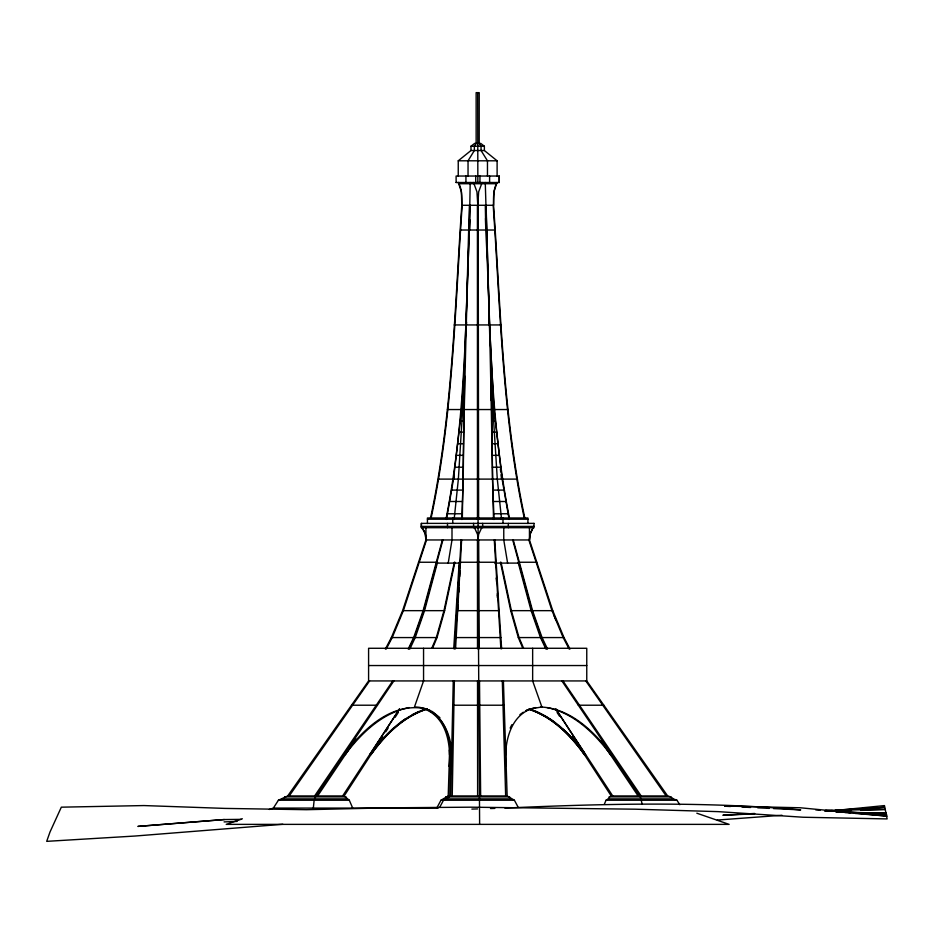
<?xml version="1.0" encoding="UTF-8"?>
<svg xmlns="http://www.w3.org/2000/svg" width="934" height="934" viewBox="0 0 934 934"><rect width="100%" height="100%" fill="white"/><g stroke="black" fill="none" stroke-linecap="round" stroke-linejoin="round"><path stroke-width="1.4" d="M464.198 407.995L464.665 375.97M461.805 519.479L463.229 479.107L464.338 367.237L469.335 230.021L470.199 182.504M452.231 795.943L454.368 680.933M469.417 205.282C466.019 309.784 466.463 415.198 446.172 518.218M462.318 519.409C463.918 414.673 466.136 309.96 470.176 205.282M469.72 230.021L469.907 219.829M453.259 680.933L450.713 795.943L443.498 800.24L439.891 806.964M449.733 795.943L451.18 743.908M536.023 707.563C509.976 712.63 503.473 743.873 506.193 766.417M436.738 808.085L440.953 800.24L448.203 795.943L449.943 742.483M450.982 744.538L450.655 754.73C450.573 736.949 444.024 715.888 425.892 709.046M466.44 324.939L466.545 322.055M430.492 518.218C452.558 415.525 454.554 309.749 461.793 205.282C461.851 197.588 462.237 189.439 458.349 182.504M462.178 205.282C454.975 309.738 453.002 415.502 431.076 518.218M464.338 367.237L461.653 409.547L453.492 479.107L446.464 519.479M462.12 409.547L464.233 375.97M478.045 519.409L477.799 205.282L478.663 191.809L482.131 182.504M505.808 754.73L505.994 749.967M451.367 766.417C454.858 741.818 444.082 707.178 414.462 706.98L423.557 680.933L423.557 648.278M455.558 648.756L461.618 539.957M454.8 648.756L461.092 539.957M449.172 766.417C451.11 745.811 447.316 718.982 426.044 709.642M454.613 648.756L459.762 562.245M457.917 609.237L458.15 604.963M458.851 592.144L459.084 587.871M459.703 576.476L460.018 570.779M453.726 648.756L459.189 562.245M463.731 407.995L462.669 409.547L458.361 479.107L454.134 519.479M455.056 637.572L455.348 633.322M455.932 624.823L456.224 620.573M569.997 649.013L563.996 637.572L552.753 610.661L529.45 539.957L529.963 534.435L533.092 527.698M385.357 649.013L391.369 637.572L402.601 610.661L425.916 539.957L529.45 539.957L529.975 534.435L533.034 527.698M313.334 808.085L314.139 800.24L315.529 796.889L393.856 680.933M454.017 479.107L454.356 476.212M448.215 563.097L451.998 539.957L451.998 527.698M432.547 648.231L437.042 637.572L444.631 610.661L454.905 562.245M454.344 562.245L443.977 610.661L436.33 637.572L431.788 648.231M437.532 562.245L424.538 610.661L415.21 637.572L409.839 649.013M442.903 539.957L423.779 610.661L414.381 637.572L408.964 649.013M442.366 539.957L423.114 610.661L413.657 637.572L408.193 649.013M426.523 539.957L403.371 610.661L392.21 637.572L386.232 649.013M604.356 804.162L606.038 800.24L608.361 798.874L673.367 798.874L676.94 800.24L679.835 804.723M458.279 182.504L461.431 191.809L461.793 205.282L493.561 205.282L493.923 191.809L497.016 182.504C493.21 189.474 493.444 197.564 493.561 205.282C500.799 309.749 502.796 415.525 524.861 518.218M608.361 798.874L609.33 796.889L611.21 795.943L667.647 795.943L670.799 796.889L673.367 798.874M510.162 728.076L511.867 724.702M501.581 519.479L497.297 479.107L492.93 409.547L493.864 407.995L489.521 324.939L485.271 182.504M269.307 809.474L273.358 808.085L278.414 800.24L287.707 795.943L344.156 795.943L349.316 800.24L352.69 808.085M344.156 795.943L382.625 736.611M385.73 731.824L388.1 728.158M395.14 717.312L398.281 712.455M342.65 795.943L399.6 708.836L369.864 754.73C384.014 734.953 402.461 716.553 426.149 709.046M336.1 766.417C355.492 736.716 387.587 700.08 427.06 709.046M317.653 795.943L355.889 738.957M392.747 680.933L314.618 795.943M354.873 740.242L345.078 754.73C361.061 733.377 382.134 712.875 409.209 707.563M289.236 795.943L369.584 680.933M287.707 795.943L368.591 680.933L368.591 648.278L586.762 648.278L586.762 680.933L667.647 795.943M370.541 753.773L371.907 751.87M343.992 754.73L347.553 749.967M376.729 745.671L378.457 743.522M458.244 176.036L458.244 160.8L470.981 150.526L484.372 150.526L497.11 160.8L497.11 176.036M470.981 150.526L470.981 146.229L474.624 143.416L480.73 143.416L484.372 146.229L484.372 150.526M401.06 721.959L405.566 718.725M519.899 714.65L523.297 712.222M412.349 714.65L419.086 711.416M525.69 710.821L528.2 709.642L525.538 710.821M420.417 710.937L424.398 709.525M426.745 709.046C403.196 716.623 384.948 735.046 370.868 754.73C385.018 734.953 403.465 716.553 427.153 709.046M242.373 818.779L226.215 824.372L729.139 824.372L696.822 813.199M529.461 709.046L541.872 706.98L532.649 680.933L532.649 648.278M828.073 811.191L832.404 810.759M838.195 810.187L884.475 805.587L887.125 818.92L803.088 817.238L718.094 811.634L635.12 809.194L470.853 807.186L388.871 807.817L306.445 809.708L224.709 808.4L143.988 805.563L61.329 807.174L50.016 831.972L46.7 841.347L135.01 836.035L282.85 824.278M224.382 819.55L137.882 826.403L223.868 819.55L241.159 819.363M781.968 815.265L717.289 820.052M845.889 810.28L851.598 809.836M858.755 809.288L867.324 808.634M870.184 808.412L884.475 807.326L835.194 810.245M825.049 810.84L832.299 810.408M745.962 813.946L722.893 815.254L754.567 813.806M750.282 813.701L754.602 813.456M224.078 821.908L237.096 821.406M860.786 810.233L885.199 809.439L825.469 810.338M471.857 809.089L477.589 808.914M490.513 808.529L494.822 808.4M504.874 808.097C603.481 803.637 702.228 801.325 800.718 809.895L773.504 808.575M470.981 146.229L484.372 146.229M458.244 160.8L497.11 160.8M456.107 182.504L499.246 182.504L499.246 176.036L456.107 176.036L456.131 182.504M458.816 183.718L496.538 183.718M460.859 230.021L494.495 230.021M454.169 324.939L501.184 324.939M447.409 409.547L507.944 409.547M460.334 420.837L463.603 420.837M492.031 420.837L495.242 420.837M459.003 432.127L463.521 432.127M492.125 432.127L496.573 432.127M457.637 443.732L463.451 443.732M492.218 443.732L497.939 443.732M456.282 455.348L463.381 455.348M492.311 455.348L499.305 455.348M454.881 467.222L463.299 467.222M492.405 467.222L500.694 467.222M438.735 479.107L516.619 479.107M451.577 490.093L462.832 490.093M492.918 490.093L504.01 490.093M449.593 501.5L462.435 501.5M493.35 501.5L505.994 501.5M447.456 513.77L462.003 513.77M493.817 513.77L508.143 513.77M427.433 519.211L527.92 519.211M421.339 526.402L534.014 526.402M418.56 562.245L436.878 562.245M459.82 562.245L496.164 562.245M518.755 562.245L536.793 562.245M436.645 563.097L460.602 563.097M494.845 563.097L518.989 563.097M402.601 610.661L444.631 610.661M457.076 610.661L499.118 610.661L501.628 648.756M500.449 562.245L510.723 610.661L552.753 610.661M391.369 637.572L437.042 637.572M455.325 637.572L501.009 637.572M510.723 610.661L518.312 637.572L563.996 637.572M368.591 665.545L586.762 665.545M368.591 680.933L586.762 680.933M351.511 705.217L377.453 705.217M452.721 705.217L504.185 705.217M578.309 705.217L603.843 705.217M448.203 795.943L507.15 795.943L514.4 800.24L518.02 806.964M284.555 796.889L346.024 796.889M445.681 796.889L509.672 796.889M609.33 796.889L670.799 796.889M281.986 798.874L346.993 798.874M443.907 798.874L511.447 798.874M278.414 800.24L349.316 800.24M440.953 800.24L514.4 800.24M606.038 800.24L676.94 800.24M273.358 808.085L438.174 808.085M848.597 812.487L886.401 813.257L848.913 812.276M724.866 806.042L800.24 807.77L887.031 816.106L855.065 813.432M835.942 811.938L843.145 812.125M862.117 813.619L870.803 813.993M875.146 814.179L886.716 814.681L825.901 810.584M724.784 806.229L730.516 806.509M741.981 807.058L750.574 807.478M757.743 807.817L769.196 808.377M815.767 809.906L820.11 810.198M824.535 810.875L827.442 811.121M836.163 811.844L839.071 812.09M844.885 812.58L850.699 813.07M540.774 706.98C570.989 708.509 594.549 731.941 611.782 754.73M547.032 707.563C573.943 712.957 594.771 733.505 610.673 754.73L602.512 742.647M530.547 709.525L534.575 710.937M529.543 709.525C552.624 717.242 570.639 735.315 584.486 754.73C570.359 735.105 552.169 716.6 528.609 709.046M529.625 709.046C553.185 716.623 571.433 735.046 585.501 754.73L555.742 708.836L612.727 795.943M428.344 709.642L430.913 710.821M535.918 711.416L547.301 717.37M432.197 711.416L439.926 717.709M549.589 718.725L554.131 721.959M563.12 729.197L573.289 739.471M576.862 743.522L578.59 745.671M608.221 749.967L619.686 766.417M583.423 751.87L585.49 754.73M585.781 680.933L666.152 795.943M422.32 528.854L424.153 530.816L425.379 534.435L425.916 539.957L425.916 527.698M491.226 367.237L491.868 407.995L492.93 409.547M641.144 795.943L562.98 680.933M561.883 680.933L640.304 796.889L642.207 804.162M601.484 741.374L638.12 795.943M557.073 712.455L559.431 716.098M572.729 736.611L611.21 795.943M461.711 407.995L462.669 409.547M569.133 649.013L563.167 637.572L551.994 610.661L528.842 539.957M547.511 649.013L542.047 637.572L532.555 610.661L513.245 539.957M546.752 649.013L541.323 637.572L531.901 610.661L512.719 539.957M545.865 649.013L540.482 637.572L531.131 610.661L518.101 562.245M473.526 182.504L476.947 191.809L477.799 205.282M523.577 648.231L519.035 637.572L511.388 610.661L501.021 562.245M518.312 637.572L522.807 648.231M554.224 616.043L555.893 620.083M524.289 518.218C502.352 415.502 500.391 309.738 493.187 205.282M509.427 518.218C489.112 415.198 489.521 309.784 486.054 205.282M509.135 519.479L502.095 479.107L493.864 407.995M507.606 563.097L503.765 539.957L503.765 527.698M500.379 468.961L500.717 471.857M501.056 474.764L501.558 479.107M425.916 539.957L425.39 534.435L422.32 527.698M491.237 374.522L493.444 409.547M494.81 539.957L499.118 610.661M494.284 539.957L500.869 648.756M495.499 562.245L495.756 566.518L495.534 562.245M497.343 593.569L497.588 597.842M497.39 594.993L497.553 597.842M451.379 749.967L451.624 754.73M491.868 407.995L492.51 479.107L494.039 519.479M449.359 749.967L449.546 754.73M502.305 680.933L505.656 795.943M485.54 218.381L485.762 230.021C490.805 326.421 491.086 422.939 493.526 519.409M488.937 320.619L489.089 324.939M503.403 680.933L507.15 795.943M479.621 824.372L478.523 648.278M485.306 205.282L485.773 230.021M490.887 374.522L491.284 400.721M479.504 680.933L480.648 795.943M479.259 648.756L478.687 539.957M478.395 648.756L478.068 517.985M478.628 519.409L478.173 205.282M477.461 519.409L477.414 205.282M477.461 539.957L477.507 648.756M477.531 680.933L477.624 795.943M529.45 527.698L529.45 539.957M527.92 523.53L527.92 517.985L427.433 517.985L427.433 523.53M508.329 523.379L508.329 527.698M502.994 517.985L502.994 523.53M499.223 176.036L499.223 182.504M489.603 176.036L489.603 182.504M487.466 176.036L487.466 160.8L481.057 150.526L481.057 146.229L479.212 143.416L479.212 92.653L476.142 92.653L476.142 143.416L474.355 146.229L474.355 150.526L468.039 160.8L468.039 176.036M482.656 523.379L482.656 527.698M481.722 527.698L478.605 534.435L478.08 539.957L477.554 534.435L474.495 527.698M479.959 176.036L479.959 182.504M477.846 182.504L477.694 92.653M475.721 176.036L475.721 182.504M473.573 523.379L473.573 527.698M465.938 176.036L465.938 182.504M452.757 517.985L452.757 523.53M447.491 523.379L447.491 527.698M421.409 523.379L421.409 527.698M534.014 523.379L421.339 523.379L421.339 527.698L534.014 527.698L534.014 523.379M496.666 582.174L496.421 577.901L496.666 582.174"/></g></svg>
